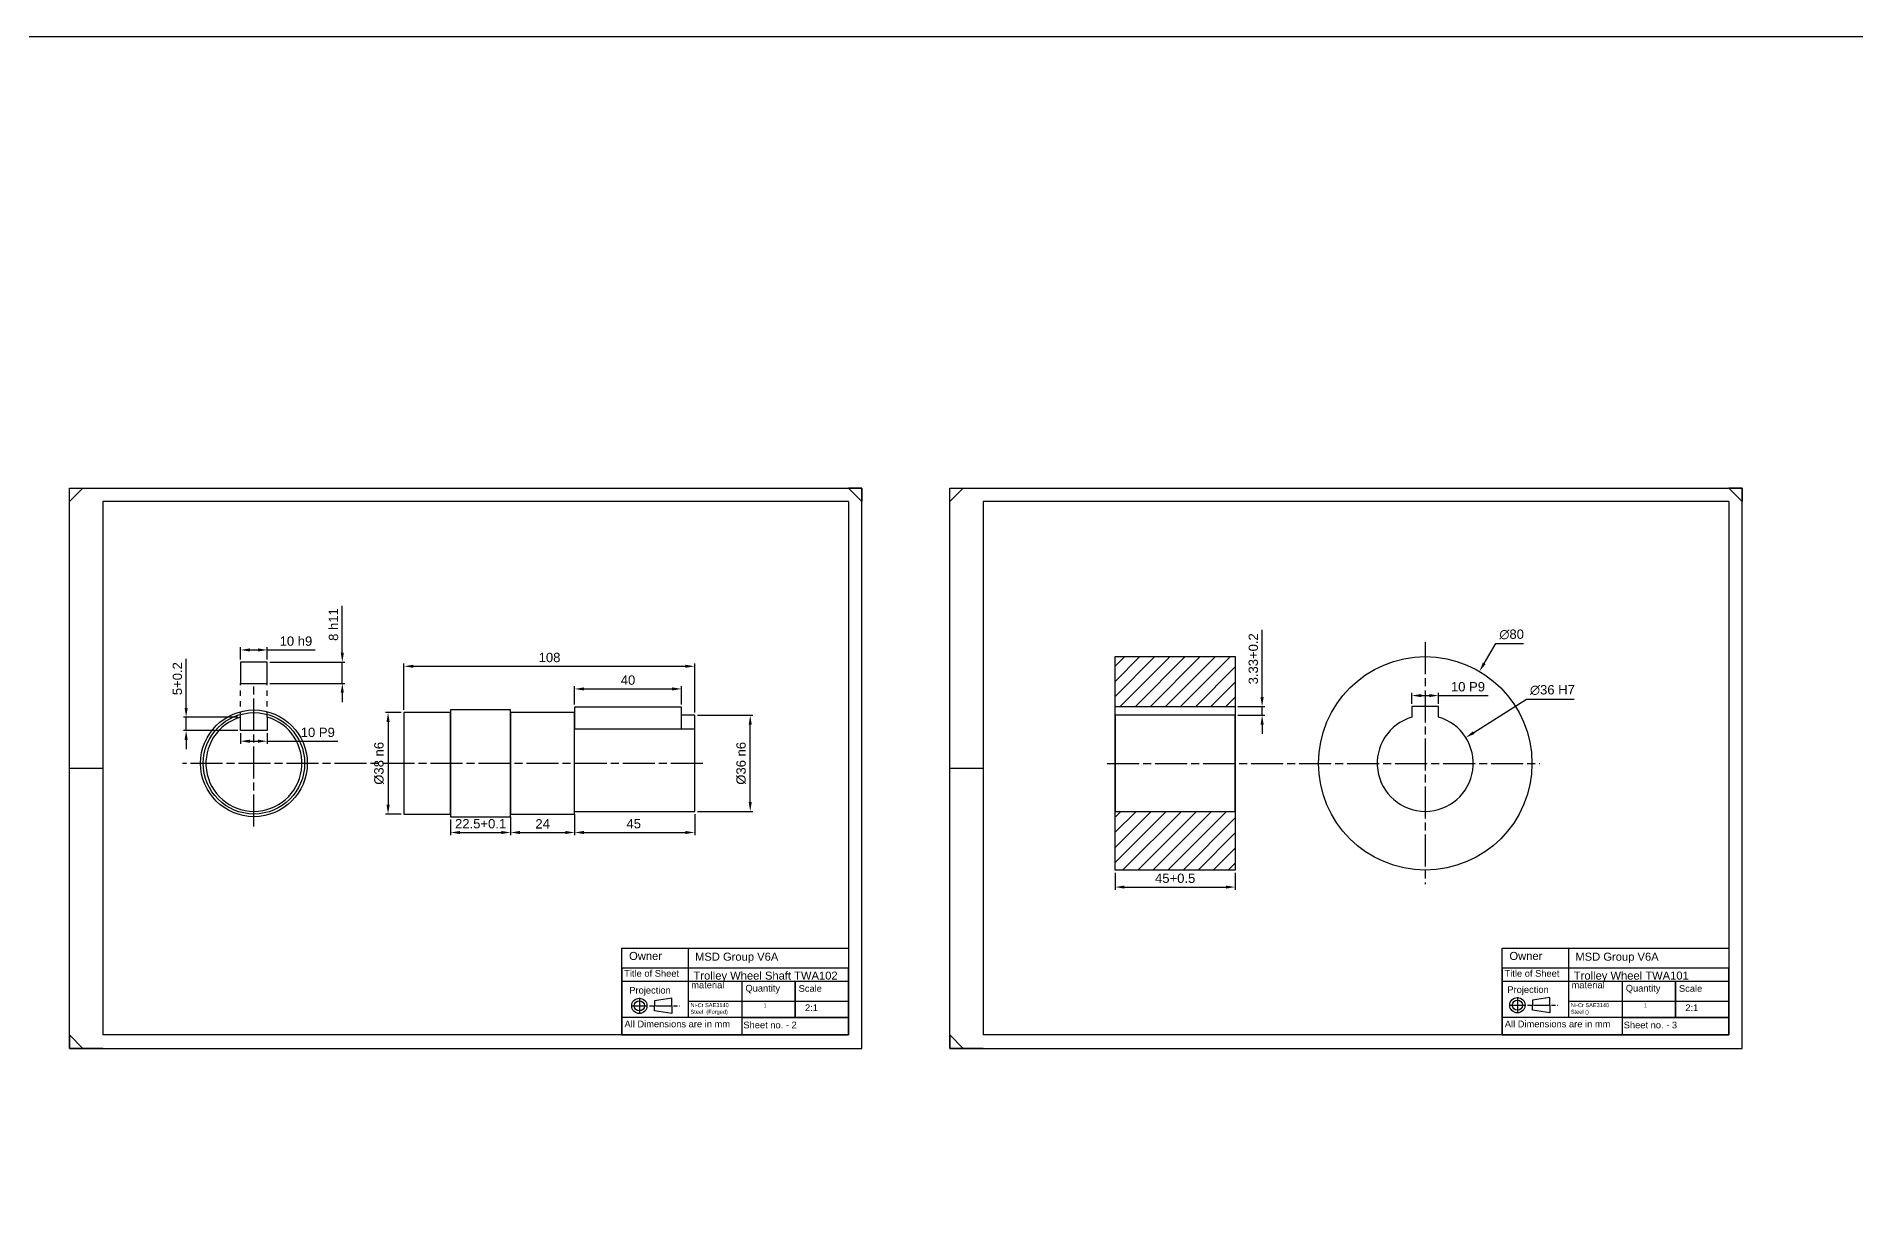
# Model space of a CAD drawing. Header units: millimetres. Extents: x -15074 to 21675, y -7568 to 6574.
# Drawn here: x -6439 to -5757, y 3437 to 3874 of the extents above; entities that cross this region are included whole.
import ezdxf

# ---------------------------------------------------------------- set-up
doc = ezdxf.new("R2010")
doc.units = ezdxf.units.MM
for name, pattern in [('AM_ISO08W050', [18, 12, -1.5, 3, -1.5]), ('AM_ISO08W050x2', [9, 6, -0.75, 1.5, -0.75]), ('Dashed', [2, 1, -1])]:
    doc.linetypes.add(name, pattern=pattern)
for name, color, linetype, lineweight in [('AM_5', 250, 'Continuous', 25), ('AM_7', 142, 'AM_ISO08W050', 25), ('AM_8', 1, 'Continuous', 25)]:
    doc.layers.add(name, color=color, linetype=linetype, lineweight=lineweight)
doc.styles.get("Standard").update_dxf_attribs({"font": 'arial.ttf'})
doc.dimstyles.new('AM_ISO$0', dxfattribs={"dimtxt": 3.5, "dimasz": 3.5, "dimexe": 1, "dimexo": 1, "dimgap": 1.5, "dimtad": 1, "dimdsep": 46, "dimtxsty": 'Standard', "dimcen": 0, "dimclrd": 256, "dimclre": 256, "dimclrt": 250, "dimadec": 0, "dimazin": 2, "dimtp": 0.1, "dimtm": 0.1, "dimtfac": 0.71, "dimtdec": 3, "dimtmove": 0, "dimatfit": 3, "dimfxl": 1, "dimlwd": -1, "dimlwe": -1, "dimarcsym": 1})
doc.dimstyles.new('AM_ISO$3', dxfattribs={"dimtxt": 3.5, "dimasz": 3.5, "dimexe": 1, "dimexo": 1, "dimgap": 1.5, "dimtad": 1, "dimtoh": 1, "dimdsep": 46, "dimtxsty": 'Standard', "dimcen": 0, "dimclrd": 256, "dimclre": 256, "dimclrt": 250, "dimadec": 0, "dimazin": 2, "dimtp": 0.1, "dimtm": 0.1, "dimtfac": 0.71, "dimtdec": 3, "dimtofl": 0, "dimtmove": 0, "dimatfit": 0, "dimfxl": 1, "dimlwd": -1, "dimlwe": -1, "dimarcsym": 1})
pattern_1 = [(45, (-3.0203, 1043.407), (-2.8284271, 2.8284271), [])]

# ---------------------------------------------------------------- blocks, each defined once
blk = doc.blocks.new('*D361')
at = {"layer": 'AM_5', "linetype": 'ByBlock', "transparency": 16777216}
for p, q in [((-6191.69, 3619.69), (-6170.87, 3619.69)), ((-6171.87, 3587.19), (-6171.87, 3616.19)), ((-6191.69, 3583.69), (-6170.87, 3583.69))]:
    blk.add_line(p, q, dxfattribs=at)
at = {"layer": 'AM_5', "transparency": 16777216}
for points in [[(-6172.45, 3616.19), (-6171.28, 3616.19), (-6171.87, 3619.69)], [(-6172.45, 3587.19), (-6171.28, 3587.19), (-6171.87, 3583.69)]]:
    blk.add_solid(points, dxfattribs=at)
at = {"layer": 'Defpoints', "color": 0, "transparency": 16777216}
for p in [(-6192.69, 3619.69), (-6171.87, 3619.69), (-6192.69, 3583.69)]:
    blk.add_point(p, dxfattribs=at)
at = {"layer": 'AM_5', "color": 250, "transparency": 16777216, "insert": (-6175.25, 3601.69), "char_height": 3.5, "attachment_point": 5, "rotation": 90}
blk.add_mtext('%%C36{}{\\C250; n6}', dxfattribs=at)
blk = doc.blocks.new('*D362')
at = {"layer": 'AM_5', "linetype": 'ByBlock', "transparency": 16777216}
for p, q in [((-6301.69, 3621.69), (-6301.69, 3639.07)), ((-6298.19, 3638.07), (-6196.19, 3638.07)), ((-6192.69, 3620.69), (-6192.69, 3639.07))]:
    blk.add_line(p, q, dxfattribs=at)
at = {"layer": 'AM_5', "transparency": 16777216}
for points in [[(-6298.19, 3638.65), (-6298.19, 3637.49), (-6301.69, 3638.07)], [(-6196.19, 3638.65), (-6196.19, 3637.49), (-6192.69, 3638.07)]]:
    blk.add_solid(points, dxfattribs=at)
at = {"layer": 'Defpoints', "color": 0, "transparency": 16777216}
for p in [(-6192.69, 3638.07), (-6301.69, 3620.69), (-6192.69, 3619.69)]:
    blk.add_point(p, dxfattribs=at)
at = {"layer": 'AM_5', "color": 250, "transparency": 16777216, "insert": (-6247.11, 3641.36), "char_height": 3.5, "attachment_point": 5}
blk.add_mtext('108', dxfattribs=at)
blk = doc.blocks.new('*D363')
at = {"layer": 'AM_5', "linetype": 'ByBlock', "transparency": 16777216}
for p, q in [((-6237.69, 3582.69), (-6237.69, 3574.76)), ((-6192.69, 3582.69), (-6192.69, 3574.76)), ((-6234.19, 3575.76), (-6196.19, 3575.76))]:
    blk.add_line(p, q, dxfattribs=at)
at = {"layer": 'AM_5', "transparency": 16777216}
for points in [[(-6234.19, 3576.34), (-6234.19, 3575.17), (-6237.69, 3575.76)], [(-6196.19, 3576.34), (-6196.19, 3575.17), (-6192.69, 3575.76)]]:
    blk.add_solid(points, dxfattribs=at)
at = {"layer": 'Defpoints', "color": 0, "transparency": 16777216}
for p in [(-6237.69, 3583.69), (-6192.69, 3583.69), (-6192.69, 3575.76)]:
    blk.add_point(p, dxfattribs=at)
at = {"layer": 'AM_5', "color": 250, "transparency": 16777216, "insert": (-6215.55, 3579.04), "char_height": 3.5, "attachment_point": 5}
blk.add_mtext('45', dxfattribs=at)
blk = doc.blocks.new('*D364')
at = {"layer": 'AM_5', "linetype": 'ByBlock', "transparency": 16777216}
for p, q in [((-6261.69, 3581.69), (-6261.69, 3574.76)), ((-6237.69, 3582.69), (-6237.69, 3574.76)), ((-6258.19, 3575.76), (-6241.19, 3575.76))]:
    blk.add_line(p, q, dxfattribs=at)
at = {"layer": 'AM_5', "transparency": 16777216}
for points in [[(-6258.19, 3576.34), (-6258.19, 3575.17), (-6261.69, 3575.76)], [(-6241.19, 3576.34), (-6241.19, 3575.17), (-6237.69, 3575.76)]]:
    blk.add_solid(points, dxfattribs=at)
at = {"layer": 'Defpoints', "color": 0, "transparency": 16777216}
for p in [(-6261.69, 3582.69), (-6237.69, 3583.69), (-6237.69, 3575.76)]:
    blk.add_point(p, dxfattribs=at)
at = {"layer": 'AM_5', "color": 250, "transparency": 16777216, "insert": (-6249.69, 3579.01), "char_height": 3.5, "attachment_point": 5}
blk.add_mtext('24', dxfattribs=at)
blk = doc.blocks.new('*D365')
at = {"layer": 'AM_5', "linetype": 'ByBlock', "transparency": 16777216}
for p, q in [((-6284.19, 3580.69), (-6284.19, 3574.76)), ((-6261.69, 3581.69), (-6261.69, 3574.76)), ((-6280.69, 3575.76), (-6265.19, 3575.76))]:
    blk.add_line(p, q, dxfattribs=at)
at = {"layer": 'AM_5', "transparency": 16777216}
for points in [[(-6280.69, 3576.34), (-6280.69, 3575.17), (-6284.19, 3575.76)], [(-6265.19, 3576.34), (-6265.19, 3575.17), (-6261.69, 3575.76)]]:
    blk.add_solid(points, dxfattribs=at)
at = {"layer": 'Defpoints', "color": 0, "transparency": 16777216}
for p in [(-6284.19, 3581.69), (-6261.69, 3582.69), (-6261.69, 3575.76)]:
    blk.add_point(p, dxfattribs=at)
at = {"layer": 'AM_5', "color": 250, "transparency": 16777216, "insert": (-6272.94, 3579.04), "char_height": 3.5, "attachment_point": 5}
blk.add_mtext('22.5+0.1', dxfattribs=at)
blk = doc.blocks.new('*D366')
at = {"layer": 'AM_5', "linetype": 'ByBlock', "transparency": 16777216}
for p, q in [((-6362.93, 3640.65), (-6362.93, 3645.2)), ((-6359.43, 3644.2), (-6356.43, 3644.2)), ((-6352.93, 3640.65), (-6352.93, 3645.2)), ((-6352.93, 3644.2), (-6334.94, 3644.2))]:
    blk.add_line(p, q, dxfattribs=at)
at = {"layer": 'AM_5', "transparency": 16777216}
for points in [[(-6359.43, 3644.78), (-6359.43, 3643.62), (-6362.93, 3644.2)], [(-6356.43, 3644.78), (-6356.43, 3643.62), (-6352.93, 3644.2)]]:
    blk.add_solid(points, dxfattribs=at)
at = {"layer": 'Defpoints', "color": 0, "transparency": 16777216}
for p in [(-6352.93, 3644.2), (-6362.93, 3639.65), (-6352.93, 3639.65)]:
    blk.add_point(p, dxfattribs=at)
at = {"layer": 'AM_5', "color": 250, "transparency": 16777216, "insert": (-6342.18, 3647.49), "char_height": 3.5, "attachment_point": 5}
blk.add_mtext('10{}{\\C250; h9}', dxfattribs=at)
blk = doc.blocks.new('*D367')
at = {"layer": 'AM_5', "linetype": 'ByBlock', "transparency": 16777216}
for p, q in [((-6324.8, 3643.15), (-6324.8, 3660.79)), ((-6351.93, 3639.65), (-6323.8, 3639.65)), ((-6324.8, 3631.65), (-6324.8, 3639.65)), ((-6351.93, 3631.65), (-6323.8, 3631.65)), ((-6324.8, 3628.15), (-6324.8, 3624.65))]:
    blk.add_line(p, q, dxfattribs=at)
at = {"layer": 'AM_5', "transparency": 16777216}
for points in [[(-6325.39, 3643.15), (-6324.22, 3643.15), (-6324.8, 3639.65)], [(-6325.39, 3628.15), (-6324.22, 3628.15), (-6324.8, 3631.65)]]:
    blk.add_solid(points, dxfattribs=at)
at = {"layer": 'Defpoints', "color": 0, "transparency": 16777216}
for p in [(-6352.93, 3639.65), (-6352.93, 3631.65), (-6324.8, 3631.65)]:
    blk.add_point(p, dxfattribs=at)
at = {"layer": 'AM_5', "color": 250, "transparency": 16777216, "insert": (-6328.09, 3653.72), "char_height": 3.5, "attachment_point": 5, "rotation": 90}
blk.add_mtext('8{}{\\C250; h11}', dxfattribs=at)
blk = doc.blocks.new('*D368')
at = {"layer": 'AM_5', "linetype": 'ByBlock', "transparency": 16777216}
for p, q in [((-6362.93, 3612.98), (-6362.93, 3608.99)), ((-6359.43, 3609.99), (-6356.43, 3609.99)), ((-6352.93, 3612.98), (-6352.93, 3608.99)), ((-6352.93, 3609.99), (-6326.47, 3609.99))]:
    blk.add_line(p, q, dxfattribs=at)
at = {"layer": 'AM_5', "transparency": 16777216}
for points in [[(-6359.43, 3610.58), (-6359.43, 3609.41), (-6362.93, 3609.99)], [(-6356.43, 3610.58), (-6356.43, 3609.41), (-6352.93, 3609.99)]]:
    blk.add_solid(points, dxfattribs=at)
at = {"layer": 'Defpoints', "color": 0, "transparency": 16777216}
for p in [(-6362.93, 3613.98), (-6352.93, 3613.98), (-6352.93, 3609.99)]:
    blk.add_point(p, dxfattribs=at)
at = {"layer": 'AM_5', "color": 250, "transparency": 16777216, "insert": (-6333.99, 3613.28), "char_height": 3.5, "attachment_point": 5}
blk.add_mtext('10{}{\\C250; P9}', dxfattribs=at)
blk = doc.blocks.new('*D369')
at = {"layer": 'AM_5', "linetype": 'ByBlock', "transparency": 16777216}
for p, q in [((-6383.35, 3622.48), (-6383.35, 3640.89)), ((-6363.93, 3618.98), (-6384.35, 3618.98)), ((-6383.35, 3613.98), (-6383.35, 3618.98)), ((-6363.93, 3613.98), (-6384.35, 3613.98)), ((-6383.35, 3610.48), (-6383.35, 3606.98))]:
    blk.add_line(p, q, dxfattribs=at)
at = {"layer": 'AM_5', "transparency": 16777216}
for points in [[(-6383.93, 3622.48), (-6382.76, 3622.48), (-6383.35, 3618.98)], [(-6383.93, 3610.48), (-6382.76, 3610.48), (-6383.35, 3613.98)]]:
    blk.add_solid(points, dxfattribs=at)
at = {"layer": 'Defpoints', "color": 0, "transparency": 16777216}
for p in [(-6383.35, 3618.98), (-6362.93, 3618.98), (-6362.93, 3613.98)]:
    blk.add_point(p, dxfattribs=at)
at = {"layer": 'AM_5', "color": 250, "transparency": 16777216, "insert": (-6386.63, 3633.43), "char_height": 3.5, "attachment_point": 5, "rotation": 90}
blk.add_mtext('5+0.2', dxfattribs=at)
blk = doc.blocks.new('*D334')
at = {"layer": 'AM_5', "linetype": 'ByBlock', "transparency": 16777216}
for p, q in [((-6237.69, 3623.69), (-6237.69, 3630.59)), ((-6234.19, 3629.59), (-6201.19, 3629.59)), ((-6197.69, 3623.69), (-6197.69, 3630.59))]:
    blk.add_line(p, q, dxfattribs=at)
at = {"layer": 'AM_5', "transparency": 16777216}
for points in [[(-6234.19, 3630.17), (-6234.19, 3629), (-6237.69, 3629.59)], [(-6201.19, 3630.17), (-6201.19, 3629), (-6197.69, 3629.59)]]:
    blk.add_solid(points, dxfattribs=at)
at = {"layer": 'Defpoints', "color": 0, "transparency": 16777216}
for p in [(-6197.69, 3629.59), (-6237.69, 3622.69), (-6197.69, 3622.69)]:
    blk.add_point(p, dxfattribs=at)
at = {"layer": 'AM_5', "color": 250, "transparency": 16777216, "insert": (-6217.69, 3632.87), "char_height": 3.5, "attachment_point": 5}
blk.add_mtext('40', dxfattribs=at)
blk = doc.blocks.new('*D370')
at = {"layer": 'AM_5', "linetype": 'ByBlock', "transparency": 16777216}
for p, q in [((-5896.73, 3639.16), (-5892.33, 3646.62)), ((-5892.33, 3646.62), (-5882.02, 3646.62))]:
    blk.add_line(p, q, dxfattribs=at)
at = {"layer": 'AM_5', "transparency": 16777216}
blk.add_solid([(-5897.23, 3639.46), (-5896.22, 3638.87), (-5898.5, 3636.15)], dxfattribs=at)
at = {"layer": 'Defpoints', "color": 0, "transparency": 16777216}
for p in [(-5898.5, 3636.15), (-5939.12, 3567.23)]:
    blk.add_point(p, dxfattribs=at)
at = {"layer": 'AM_5', "color": 250, "transparency": 16777216, "insert": (-5886.43, 3650), "char_height": 3.5, "attachment_point": 5}
blk.add_mtext('∅80', dxfattribs=at)
blk = doc.blocks.new('*D335')
at = {"layer": 'AM_5', "linetype": 'ByBlock', "transparency": 16777216}
for p, q in [((-5900.66, 3613.21), (-5880.87, 3625.77)), ((-5880.87, 3625.77), (-5862.94, 3625.77))]:
    blk.add_line(p, q, dxfattribs=at)
at = {"layer": 'AM_5', "transparency": 16777216}
blk.add_solid([(-5900.97, 3613.7), (-5900.35, 3612.71), (-5903.62, 3611.33)], dxfattribs=at)
at = {"layer": 'Defpoints', "color": 0, "transparency": 16777216}
for p in [(-5903.62, 3611.33), (-5934.01, 3592.04)]:
    blk.add_point(p, dxfattribs=at)
at = {"layer": 'AM_5', "color": 250, "transparency": 16777216, "insert": (-5871.15, 3629.15), "char_height": 3.5, "attachment_point": 5}
blk.add_mtext('∅36{}{\\C250; H7}', dxfattribs=at)
blk = doc.blocks.new('*D371')
at = {"layer": 'AM_5', "linetype": 'ByBlock', "transparency": 16777216}
for p, q in [((-5923.81, 3623.99), (-5923.81, 3628.09)), ((-5920.31, 3627.09), (-5917.31, 3627.09)), ((-5913.81, 3623.99), (-5913.81, 3628.09)), ((-5913.81, 3627.09), (-5895.28, 3627.09))]:
    blk.add_line(p, q, dxfattribs=at)
at = {"layer": 'AM_5', "transparency": 16777216}
for points in [[(-5920.31, 3627.67), (-5920.31, 3626.51), (-5923.81, 3627.09)], [(-5917.31, 3627.67), (-5917.31, 3626.51), (-5913.81, 3627.09)]]:
    blk.add_solid(points, dxfattribs=at)
at = {"layer": 'Defpoints', "color": 0, "transparency": 16777216}
for p in [(-5923.81, 3622.99), (-5913.81, 3627.09), (-5913.81, 3622.99)]:
    blk.add_point(p, dxfattribs=at)
at = {"layer": 'AM_5', "color": 250, "transparency": 16777216, "insert": (-5902.8, 3630.38), "char_height": 3.5, "attachment_point": 5}
blk.add_mtext('10{}{\\C250; P9}', dxfattribs=at)
blk = doc.blocks.new('*D336')
at = {"layer": 'AM_5', "linetype": 'ByBlock', "transparency": 16777216}
for p, q in [((-5979.98, 3626.52), (-5979.98, 3651.72)), ((-5989.07, 3623.02), (-5978.98, 3623.02)), ((-5979.98, 3619.69), (-5979.98, 3623.02)), ((-5989.07, 3619.69), (-5978.98, 3619.69)), ((-5979.98, 3616.19), (-5979.98, 3612.69))]:
    blk.add_line(p, q, dxfattribs=at)
at = {"layer": 'AM_5', "transparency": 16777216}
for points in [[(-5980.56, 3626.52), (-5979.39, 3626.52), (-5979.98, 3623.02)], [(-5980.56, 3616.19), (-5979.39, 3616.19), (-5979.98, 3619.69)]]:
    blk.add_solid(points, dxfattribs=at)
at = {"layer": 'Defpoints', "color": 0, "transparency": 16777216}
for p in [(-5990.07, 3623.02), (-5979.98, 3623.02), (-5990.07, 3619.69)]:
    blk.add_point(p, dxfattribs=at)
at = {"layer": 'AM_5', "color": 250, "transparency": 16777216, "insert": (-5983.26, 3640.87), "char_height": 3.5, "attachment_point": 5, "rotation": 90}
blk.add_mtext('3.33+0.2', dxfattribs=at)
blk = doc.blocks.new('*D372')
at = {"layer": 'AM_5', "linetype": 'ByBlock', "transparency": 16777216}
for p, q in [((-6035.07, 3560.69), (-6035.07, 3554.3)), ((-5990.07, 3560.69), (-5990.07, 3554.3)), ((-6031.57, 3555.3), (-5993.57, 3555.3))]:
    blk.add_line(p, q, dxfattribs=at)
at = {"layer": 'AM_5', "transparency": 16777216}
for points in [[(-6031.57, 3555.89), (-6031.57, 3554.72), (-6035.07, 3555.3)], [(-5993.57, 3555.89), (-5993.57, 3554.72), (-5990.07, 3555.3)]]:
    blk.add_solid(points, dxfattribs=at)
at = {"layer": 'Defpoints', "color": 0, "transparency": 16777216}
for p in [(-6035.07, 3561.69), (-5990.07, 3561.69), (-5990.07, 3555.3)]:
    blk.add_point(p, dxfattribs=at)
at = {"layer": 'AM_5', "color": 250, "transparency": 16777216, "insert": (-6012.57, 3558.59), "char_height": 3.5, "attachment_point": 5}
blk.add_mtext('45+0.5', dxfattribs=at)
blk = doc.blocks.new('*D356')
at = {"layer": 'AM_5', "linetype": 'ByBlock', "transparency": 16777216}
for p, q in [((-6302.69, 3620.69), (-6308.64, 3620.69)), ((-6307.64, 3617.19), (-6307.64, 3586.19)), ((-6302.69, 3582.69), (-6308.64, 3582.69))]:
    blk.add_line(p, q, dxfattribs=at)
at = {"layer": 'AM_5', "transparency": 16777216}
for points in [[(-6308.22, 3617.19), (-6307.05, 3617.19), (-6307.64, 3620.69)], [(-6308.22, 3586.19), (-6307.05, 3586.19), (-6307.64, 3582.69)]]:
    blk.add_solid(points, dxfattribs=at)
at = {"layer": 'Defpoints', "color": 0, "transparency": 16777216}
for p in [(-6301.69, 3620.69), (-6307.64, 3582.69), (-6301.69, 3582.69)]:
    blk.add_point(p, dxfattribs=at)
at = {"layer": 'AM_5', "color": 250, "transparency": 16777216, "insert": (-6311.02, 3601.69), "char_height": 3.5, "attachment_point": 5, "rotation": 90}
blk.add_mtext('%%C38{}{\\C250; n6}', dxfattribs=at)

msp = doc.modelspace()

# ---------------------------------------------------------------- hatches: boundary and pattern name
at = {"layer": 'AM_8', "true_color": 0x000000}
h = msp.add_hatch(dxfattribs=at)
h.set_pattern_fill('_U', color=18, scale=4, angle=45, style=0, pattern_type=0)
h.set_pattern_definition(pattern_1)
h.paths.add_polyline_path([(-5990.068, 3641.686), (-6035.068, 3641.686), (-6035.068, 3623.016), (-5990.068, 3623.016)])
h = msp.add_hatch(dxfattribs=at)
h.set_pattern_fill('_U', color=18, scale=4, angle=45, style=0, pattern_type=0)
h.set_pattern_definition(pattern_1)
h.paths.add_polyline_path([(-5990.068, 3583.686), (-6035.068, 3583.686), (-6035.068, 3561.686), (-5990.068, 3561.686)])

# ---------------------------------------------------------------- linework, layer by layer
for p, q in [((-6427.066, 3699.845), (-6422.066, 3704.845)), ((-6130.066, 3699.845), (-6135.066, 3704.845)), ((-6097.034, 3699.845), (-6092.034, 3704.845)), ((-5800.034, 3699.845), (-5805.034, 3704.845)), ((-6414.566, 3699.845), (-6414.566, 3694.845)), ((-6135.066, 3699.845), (-6135.066, 3694.845)), ((-6084.534, 3699.845), (-6084.534, 3694.845)), ((-5805.034, 3699.845), (-5805.034, 3694.845)), ((-6427.066, 3599.845), (-6414.566, 3599.845)), ((-6097.034, 3599.845), (-6084.534, 3599.845)), ((-6201.257, 3513.643), (-6207.731, 3512.678)), ((-6201.257, 3512.678), (-6201.257, 3513.643)), ((-5872.092, 3513.874), (-5878.566, 3512.909)), ((-5872.092, 3512.909), (-5872.092, 3513.874)), ((-6213.443, 3510.775), (-6213.443, 3510.775)), ((-6213.443, 3510.775), (-6213.443, 3510.775)), ((-6201.257, 3507.907), (-6207.731, 3508.872)), ((-6201.257, 3508.872), (-6201.257, 3507.907)), ((-6175.066, 3506.345), (-6175.066, 3499.845)), ((-5884.278, 3511.006), (-5884.278, 3511.006)), ((-5884.278, 3511.006), (-5884.278, 3511.006)), ((-5872.092, 3508.138), (-5878.566, 3509.103)), ((-5872.092, 3509.103), (-5872.092, 3508.138)), ((-5845.034, 3506.345), (-5845.034, 3499.845)), ((-6427.066, 3499.845), (-6422.066, 3494.845)), ((-6097.034, 3499.845), (-6092.034, 3494.845))]:
    msp.add_line(p, q)
at = {"linetype": 'Dashed', "ltscale": 2}
for p, q in [((-6362.929, 3618.978), (-6362.929, 3631.648)), ((-6352.929, 3618.978), (-6352.929, 3631.648))]:
    msp.add_line(p, q, dxfattribs=at)
for points in [[(-6999.422, 3874.219), (-3812.905, 3874.219), (-3788.079, 2978.795), (-6974.597, 2978.795)], [(-6362.929, 3631.648), (-6352.929, 3631.648), (-6352.929, 3639.648), (-6362.929, 3639.648)], [(-6035.068, 3641.686), (-5990.068, 3641.686), (-5990.068, 3561.686), (-6035.068, 3561.686)], [(-6261.691, 3621.686), (-6284.191, 3621.686), (-6284.191, 3581.686), (-6261.691, 3581.686)], [(-6237.691, 3614.686), (-6197.691, 3614.686), (-6197.691, 3622.686), (-6237.691, 3622.686)], [(-5990.068, 3619.686), (-6035.068, 3619.686), (-6035.068, 3623.016), (-5990.068, 3623.016)], [(-6284.191, 3620.686), (-6301.691, 3620.686), (-6301.691, 3582.686), (-6284.191, 3582.686)], [(-6237.691, 3620.686), (-6261.691, 3620.686), (-6261.691, 3582.686), (-6237.691, 3582.686)], [(-5990.068, 3619.686), (-6035.068, 3619.686), (-6035.068, 3583.686), (-5990.068, 3583.686)], [(-6220.066, 3532.345), (-6135.066, 3532.345), (-6135.066, 3499.845), (-6220.066, 3499.845)], [(-5890.034, 3532.345), (-5805.034, 3532.345), (-5805.034, 3499.845), (-5890.034, 3499.845)], [(-6220.066, 3499.845), (-6135.066, 3499.845), (-6135.066, 3524.845), (-6220.066, 3524.845)], [(-6220.066, 3499.845), (-6135.066, 3499.845), (-6135.066, 3519.845), (-6220.066, 3519.845)], [(-6155.066, 3519.845), (-6175.066, 3519.845), (-6175.066, 3506.345), (-6155.066, 3506.345)], [(-6135.066, 3519.845), (-6155.066, 3519.845), (-6155.066, 3506.345), (-6135.066, 3506.345)], [(-5890.034, 3499.845), (-5805.034, 3499.845), (-5805.034, 3524.845), (-5890.034, 3524.845)], [(-5890.034, 3499.845), (-5805.034, 3499.845), (-5805.034, 3519.845), (-5890.034, 3519.845)], [(-5825.034, 3519.845), (-5845.034, 3519.845), (-5845.034, 3506.345), (-5825.034, 3506.345)], [(-5805.034, 3519.845), (-5825.034, 3519.845), (-5825.034, 3506.345), (-5805.034, 3506.345)], [(-6220.066, 3499.845), (-6135.066, 3499.845), (-6135.066, 3506.345), (-6220.066, 3506.345)], [(-5890.034, 3499.845), (-5805.034, 3499.845), (-5805.034, 3506.345), (-5890.034, 3506.345)]]:
    msp.add_lwpolyline(points, close=True)
for points in [[(-6414.566, 3494.845), (-6427.066, 3494.845), (-6427.066, 3704.845), (-6414.566, 3704.845)], [(-6427.066, 3699.845), (-6427.066, 3704.845), (-6130.066, 3704.845), (-6130.066, 3699.845)], [(-6135.066, 3494.845), (-6130.066, 3494.845), (-6130.066, 3704.845), (-6135.066, 3704.845)], [(-6084.534, 3494.845), (-6097.034, 3494.845), (-6097.034, 3704.845), (-6084.534, 3704.845)], [(-6097.034, 3699.845), (-6097.034, 3704.845), (-5800.034, 3704.845), (-5800.034, 3699.845)], [(-5805.034, 3494.845), (-5800.034, 3494.845), (-5800.034, 3704.845), (-5805.034, 3704.845)], [(-6414.566, 3699.845), (-6414.566, 3499.845)], [(-6135.066, 3699.845), (-6414.566, 3699.845)], [(-6135.066, 3699.845), (-6135.066, 3499.845)], [(-6084.534, 3699.845), (-6084.534, 3499.845)], [(-5805.034, 3699.845), (-6084.534, 3699.845)], [(-5805.034, 3699.845), (-5805.034, 3499.845)], [(-5913.813, 3618.978), (-5913.813, 3622.986), (-5923.813, 3622.986), (-5923.813, 3618.978)], [(-6352.929, 3618.978), (-6352.929, 3613.978), (-6362.929, 3613.978), (-6362.929, 3618.978)], [(-6237.691, 3583.686), (-6192.691, 3583.686), (-6192.691, 3619.686), (-6197.691, 3619.686)], [(-6237.691, 3619.686), (-6237.691, 3614.686), (-6192.691, 3614.686), (-6192.691, 3619.686), (-6197.691, 3619.686)], [(-6195.066, 3506.345), (-6195.066, 3532.345), (-6135.066, 3532.345), (-6135.066, 3499.845), (-6195.066, 3499.845)], [(-5865.034, 3506.345), (-5865.034, 3532.345), (-5805.034, 3532.345), (-5805.034, 3499.845), (-5865.034, 3499.845)], [(-6207.731, 3512.678), (-6207.731, 3510.775)], [(-6201.257, 3510.775), (-6201.257, 3512.678)], [(-5878.566, 3512.909), (-5878.566, 3511.006)], [(-5872.092, 3511.006), (-5872.092, 3512.909)], [(-6220.066, 3512.345), (-6220.066, 3499.845), (-6135.066, 3499.845), (-6135.066, 3512.345), (-6195.066, 3512.345)], [(-6207.731, 3508.872), (-6207.731, 3510.775)], [(-6201.257, 3510.775), (-6201.257, 3508.872)], [(-5890.034, 3512.345), (-5890.034, 3499.845), (-5805.034, 3499.845), (-5805.034, 3512.345), (-5865.034, 3512.345)], [(-5878.566, 3509.103), (-5878.566, 3511.006)], [(-5872.092, 3511.006), (-5872.092, 3509.103)], [(-6427.066, 3499.845), (-6427.066, 3494.845), (-6130.066, 3494.845), (-6130.066, 3499.845)], [(-6135.066, 3499.845), (-6414.566, 3499.845)], [(-6097.034, 3499.845), (-6097.034, 3494.845), (-5800.034, 3494.845), (-5800.034, 3499.845)], [(-5805.034, 3499.845), (-6084.534, 3499.845)]]:
    msp.add_lwpolyline(points)
for centre, radius in [((-5918.813, 3601.686), 40), ((-6357.929, 3601.686), 20), ((-6357.929, 3601.686), 19), ((-6213.443, 3510.775), 2.868), ((-6213.443, 3510.775), 1.903), ((-5884.278, 3511.006), 2.868), ((-5884.278, 3511.006), 1.903)]:
    msp.add_circle(centre, radius)
for centre in [(-6357.929, 3601.686), (-5918.813, 3601.686)]:
    msp.add_arc(centre, 18, 106.12762, 73.87238)
at = {"layer": 'AM_7', "color": 3}
for p, q in [((-5918.813, 3647.058), (-5918.813, 3556.37)), ((-6357.929, 3577.959), (-6357.929, 3631.648)), ((-6189.691, 3601.686), (-6384.744, 3601.686)), ((-6038.068, 3601.686), (-5875.813, 3601.686))]:
    msp.add_line(p, q, dxfattribs=at)
at = {"layer": 'AM_7', "linetype": 'AM_ISO08W050x2'}
for p, q in [((-6213.443, 3513.775), (-6213.443, 3507.279)), ((-5884.278, 3514.006), (-5884.278, 3507.51)), ((-6216.443, 3510.775), (-6198.257, 3510.775)), ((-6213.443, 3510.775), (-6213.443, 3510.775)), ((-6213.443, 3510.775), (-6213.443, 3510.775)), ((-5887.278, 3511.006), (-5869.092, 3511.006)), ((-5884.278, 3511.006), (-5884.278, 3511.006)), ((-5884.278, 3511.006), (-5884.278, 3511.006))]:
    msp.add_line(p, q, dxfattribs=at)

# ---------------------------------------------------------------- texts
at = {"attachment_point": 1}
for s, width, gutter_width, heights, insert, char_height in [(' Owner', 21.09069, 6.25, [0], (-6218.444, 3530.99), 3), ('MSD Group V6A', 46.97471, 6.25, [0], (-6192.56, 3530.703), 3), (' Owner', 21.09069, 6.25, [0], (-5888.412, 3530.99), 3), ('MSD Group V6A', 46.97471, 6.25, [0], (-5862.528, 3530.703), 3), ('Title of Sheet', 22.81629, 6.25, [0], (-6219.115, 3524.189), 2.5), ('material', 18.93235, 6.25, [0], (-6193.998, 3519.845), 2.5), ('Trolley Wheel Shaft TWA102', 63.06955, 6.25, [0], (-6193.135, 3523.615), 3), ('Title of Sheet', 22.81629, 6.25, [0], (-5889.084, 3524.189), 2.5), ('material', 18.93235, 6.25, [0], (-5863.966, 3519.845), 2.5), ('Trolley Wheel TWA101 ', 53.56263, 6.25, [0], (-5863.104, 3523.615), 3), ('Projection', 22.90111, 12.5, [0], (-6217.204, 3517.877), 2.5), ('Quantity', 16.77668, 6.25, [0], (-6173.674, 3518.634), 2.5), ('Scale', 17.25601, 6.25, [0], (-6153.734, 3518.538), 2.5), ('Projection', 22.90111, 12.5, [0], (-5888.039, 3518.108), 2.5), ('Quantity', 16.77668, 6.25, [0], (-5843.643, 3518.634), 2.5), ('Scale', 17.25601, 6.25, [0], (-5823.702, 3518.538), 2.5), ('Ni-Cr SAE3140 Steel  (Forged) ', 18.57839, 6.25, [0], (-6194.259, 3511.785), 1.5), ('1', 17.24225, 6.25, [0], (-6166.9, 3511.722), 1.5), ('\\pxi-3,l4,t4;2:1', 17.0613, 6.25, [0], (-6153.842, 3511.334), 2.5), ('Ni-Cr SAE3140 Steel ()', 18.57839, 6.25, [0], (-5864.227, 3511.785), 1.5), ('1', 17.24225, 6.25, [0], (-5836.868, 3511.722), 1.5), ('\\pxi-3,l4,t4;2:1', 17.0613, 6.25, [0], (-5823.811, 3511.334), 2.5), ('All Dimensions are in mm', 48.26912, 6.25, [0], (-6219.019, 3505.224), 2.5), ('Sheet no. - 2', 36.3335, 6.25, [0.905], (-6174.441, 3504.841), 2.5), ('All Dimensions are in mm', 48.26912, 6.25, [0], (-5888.988, 3505.224), 2.5), ('Sheet no. - 3', 36.3335, 6.25, [0.905], (-5844.41, 3504.841), 2.5)]:
    msp.add_mtext_dynamic_manual_height_columns(s, width=width, gutter_width=gutter_width, heights=heights, dxfattribs=dict(at, insert=insert, char_height=char_height))

# ---------------------------------------------------------------- dimensions: what is measured, and where the dimension line sits
at = {"layer": 'AM_5'}
dim = msp.add_linear_dim(base=(-6324.805, 3631.648), p1=(-6352.929, 3639.648), p2=(-6352.929, 3631.648), angle=90, text='<>{}{\\C250; h11}', dimstyle='AM_ISO$0', dxfattribs=at)
dim.commit()
dim.dimension.update_dxf_attribs({"geometry": '*D367', "text_midpoint": (-6324.805, 3653.718), "dimtype": 160})
for base, p1, p2, text, override, picture, middle in [((-6352.929, 3644.199), (-6362.929, 3639.648), (-6352.929, 3639.648), '<>{}{\\C250; h9}', {"dimpost": '', "dimtp": 0.1, "dimtm": 0.1, "dimtdec": 3, "dimtzin": 8}, '*D366', (-6342.184, 3647.486)), ((-6197.691, 3629.585), (-6237.691, 3622.686), (-6197.691, 3622.686), '40', {"dimpost": ''}, '*D334', (-6217.691, 3632.872)), ((-5913.813, 3627.091), (-5923.813, 3622.986), (-5913.813, 3622.986), '<>{}{\\C250; P9}', {"dimpost": '', "dimtp": 0.1, "dimtm": 0.1, "dimtdec": 3, "dimtzin": 8}, '*D371', (-5902.798, 3630.378)), ((-5990.068, 3555.303), (-6035.068, 3561.686), (-5990.068, 3561.686), '<>+0.5', {"dimpost": ''}, '*D372', (-6012.568, 3558.591))]:
    dim = msp.add_linear_dim(base=base, p1=p1, p2=p2, text=text, dimstyle='AM_ISO$0', override=override, dxfattribs=at)
    dim.commit()
    dim.dimension.update_dxf_attribs({"geometry": picture, "text_midpoint": middle})
dim = msp.add_linear_dim(base=(-5979.975, 3623.016), p1=(-5990.068, 3619.686), p2=(-5990.068, 3623.016), angle=90, text='<>+0.2', dimstyle='AM_ISO$0', dxfattribs=at)
dim.commit()
dim.dimension.update_dxf_attribs({"geometry": '*D336', "text_midpoint": (-5983.263, 3640.869)})
dim = msp.add_diameter_dim_2p(p1=(-5939.122, 3567.225), p2=(-5898.504, 3636.147), dimstyle='AM_ISO$3', override={"dimpost": ''}, dxfattribs=at)
dim.commit()
dim.dimension.update_dxf_attribs({"geometry": '*D370', "text_midpoint": (-5886.429, 3646.617), "dimtype": 163})
for base, p1, p2, text, picture, middle in [((-6192.691, 3638.07), (-6301.691, 3620.686), (-6192.691, 3619.686), '108', '*D362', (-6247.111, 3638.07)), ((-6352.929, 3609.995), (-6362.929, 3613.978), (-6352.929, 3613.978), '<>{}{\\C250; P9}', '*D368', (-6333.985, 3609.995))]:
    dim = msp.add_linear_dim(base=base, p1=p1, p2=p2, text=text, dimstyle='AM_ISO$0', dxfattribs=at)
    dim.commit()
    dim.dimension.update_dxf_attribs({"geometry": picture, "text_midpoint": middle, "dimtype": 160})
for base, p1, p2, text, override, picture, middle in [((-6383.345, 3618.978), (-6362.929, 3613.978), (-6362.929, 3618.978), '5+0.2', {"dimpost": '', "dimtp": 0.1, "dimtm": 0.1, "dimtdec": 3, "dimtzin": 8}, '*D369', (-6386.632, 3633.433)), ((-6307.638, 3582.686), (-6301.691, 3620.686), (-6301.691, 3582.686), '%%C<>{}{\\C250; n6}', {"dimpost": '', "dimtp": 0.1, "dimtm": 0.1, "dimtdec": 3, "dimtzin": 8}, '*D356', (-6311.023, 3601.686)), ((-6171.867, 3619.686), (-6192.691, 3583.686), (-6192.691, 3619.686), '%%C36{}{\\C250; n6}', {"dimtp": 0.033, "dimtm": -0.017, "dimtdec": 3, "dimtzin": 8}, '*D361', (-6175.252, 3601.686))]:
    dim = msp.add_linear_dim(base=base, p1=p1, p2=p2, angle=90, text=text, dimstyle='AM_ISO$0', override=override, dxfattribs=at)
    dim.commit()
    dim.dimension.update_dxf_attribs({"geometry": picture, "text_midpoint": middle})
dim = msp.add_diameter_dim_2p(p1=(-5934.011, 3592.041), p2=(-5903.616, 3611.331), text='<>{}{\\C250; H7}', dimstyle='AM_ISO$3', dxfattribs=at)
dim.commit()
dim.dimension.update_dxf_attribs({"geometry": '*D335', "text_midpoint": (-5871.15, 3625.769), "dimtype": 163})
for base, p1, p2, override, picture, middle in [((-6261.691, 3575.757), (-6284.191, 3581.686), (-6261.691, 3582.686), {"dimpost": '+0.1', "dimtix": 1}, '*D365', (-6272.941, 3579.044)), ((-6237.691, 3575.757), (-6261.691, 3582.686), (-6237.691, 3583.686), {"dimpost": '', "dimtix": 1}, '*D364', (-6249.691, 3579.014))]:
    dim = msp.add_linear_dim(base=base, p1=p1, p2=p2, dimstyle='AM_ISO$0', override=override, dxfattribs=at)
    dim.commit()
    dim.dimension.update_dxf_attribs({"geometry": picture, "text_midpoint": middle})
dim = msp.add_linear_dim(base=(-6192.691, 3575.757), p1=(-6237.691, 3583.686), p2=(-6192.691, 3583.686), dimstyle='AM_ISO$0', override={"dimtix": 1}, dxfattribs=at)
dim.commit()
dim.dimension.update_dxf_attribs({"geometry": '*D363', "text_midpoint": (-6215.549, 3575.757), "dimtype": 160})

doc.saveas('drawing.dxf')
